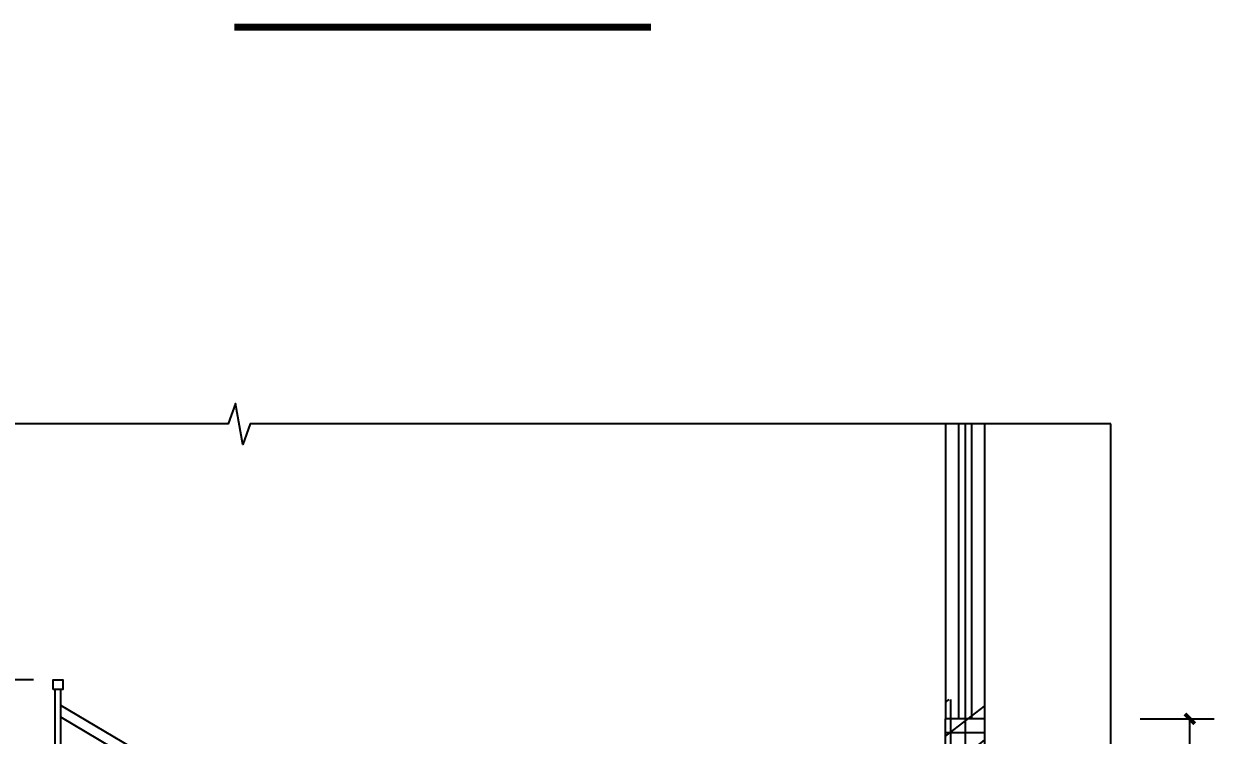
# Model space of a CAD drawing. Extents: x 718358 to 1668613, y -348838 to -159582.
# Drawn here: x 881402 to 887513, y -306469 to -302820 of the extents above; entities that cross this region are included whole.
import ezdxf

# ---------------------------------------------------------------- set-up
doc = ezdxf.new("R2010")
doc.units = 0
doc.header["$LTSCALE"] = 1000
doc.linetypes.add('DOTE', pattern=[2.42, 2, -0.2, 0.02, -0.2])
for name, color, linetype in [('建-墙体', 2, 'Continuous'), ('建-尺寸', 73, 'Continuous'), ('建-影线', 8, 'Continuous'), ('建-楼梯', 4, 'Continuous'), ('建-符号', 3, 'Continuous'), ('建-轴网', 14, 'DOTE'), ('建-门窗', 4, 'Continuous')]:
    doc.layers.add(name, color=color, linetype=linetype)
doc.styles.add('DIM_FONT', font='SIMPLEX.shx', dxfattribs={"width": 0.8, "bigfont": 'GBCBIG.shx'})
doc.dimstyles.new('DIMN50', dxfattribs={"dimscale": 0.5, "dimtxt": 300, "dimasz": 100, "dimexe": 250, "dimexo": 300, "dimgap": 150, "dimtad": 1, "dimdec": 0, "dimzin": 0, "dimdsep": 46, "dimtxsty": 'DIM_FONT', "dimblk": 'ARCHTICK', "dimcen": 0.09, "dimdle": 1, "dimclrt": 7, "dimazin": 2, "dimtfac": 1, "dimtdec": 0, "dimtix": 1, "dimtmove": 2, "dimatfit": 3, "dimldrblk": 'ARCHTICK', "dimfxl": 1, "dimtolj": 1, "dimtzin": 0, "dimarcsym": 0})

# ---------------------------------------------------------------- blocks, each defined once
blk = doc.blocks.new('_ArchTick')
at = {"color": 0, "linetype": 'ByBlock', "const_width": 0.4}
blk.add_lwpolyline([(-0.5, -0.5), (0.5, 0.5)], dxfattribs=at)
blk = doc.blocks.new('*D3577')
at = {"layer": 'Defpoints', "color": 0, "transparency": 16777216}
for p in [(881200.6, -306185.5), (881602.8, -306185.5), (881602.8, -307285.5)]:
    blk.add_point(p, dxfattribs=at)
at = {"layer": '建-尺寸', "color": 0, "lineweight": -2, "transparency": 16777216}
for p, q in [((881452.8, -306185.5), (881075.6, -306185.5)), ((881200.6, -307286), (881200.6, -306185)), ((881452.8, -307285.5), (881075.6, -307285.5))]:
    blk.add_line(p, q, dxfattribs=at)
at = {"layer": '建-尺寸', "color": 0, "lineweight": -2, "transparency": 16777216, "xscale": 50, "yscale": 50, "zscale": 50}
for p, rotation in [((881200.6, -306185.5), 90), ((881200.6, -307285.5), 270)]:
    blk.add_blockref('_ArchTick', p, dxfattribs=dict(at, rotation=rotation))
at = {"layer": '建-尺寸', "color": 7, "transparency": 16777216, "insert": (881050.6, -306735.5), "char_height": 150, "attachment_point": 5, "rotation": 90, "style": 'DIM_FONT'}
blk.add_mtext('\\A1;1100', dxfattribs=at)
blk = doc.blocks.new('*D3581')
at = {"layer": 'Defpoints', "color": 0, "transparency": 16777216}
for p in [(886983.3, -306385.5), (887388.2, -306385.5), (886983.3, -307285.6)]:
    blk.add_point(p, dxfattribs=at)
at = {"layer": '建-尺寸', "color": 0, "lineweight": -2, "transparency": 16777216}
for p, q in [((887133.3, -306385.5), (887513.2, -306385.5)), ((887388.2, -307286.1), (887388.2, -306385)), ((887133.3, -307285.6), (887513.2, -307285.6))]:
    blk.add_line(p, q, dxfattribs=at)
at = {"layer": '建-尺寸', "color": 0, "lineweight": -2, "transparency": 16777216, "xscale": 50, "yscale": 50, "zscale": 50}
for p, rotation in [((887388.2, -306385.5), 90), ((887388.2, -307285.6), 270)]:
    blk.add_blockref('_ArchTick', p, dxfattribs=dict(at, rotation=rotation))
at = {"layer": '建-尺寸', "color": 7, "transparency": 16777216, "insert": (887238.2, -306835.5), "char_height": 150, "attachment_point": 5, "rotation": 90, "style": 'DIM_FONT'}
blk.add_mtext('\\A1;900', dxfattribs=at)

msp = doc.modelspace()

# ---------------------------------------------------------------- hatches: boundary and pattern name
at = {"layer": '建-影线'}
h = msp.add_hatch(dxfattribs=at)
h.set_pattern_fill('空心砖', color=256, scale=50, style=0)
h.set_pattern_definition([(0, (115110.34, -21555.93), (0, 175), []), (37.875, (115310.34, -21555.93), (-84.807639, 109.038328), []), (90, (115310.34, -21555.93), (-225, 1e-14), [])])
h.paths.add_polyline_path([(886134.3, -308660.5), (886334.3, -308660.5), (886334.3, -306285.5), (886134.3, -306285.5)], flags=16)
h.paths.add_polyline_path([(879134.3, -305085.5), (879334.3, -305085.5), (879334.3, -304872.6), (879134.3, -304872.6)], flags=16)

# ---------------------------------------------------------------- linework, layer by layer
at = {"layer": '建-墙体'}
msp.add_line((886134.3, -308738.6), (886134.3, -306385.5), dxfattribs=at)
for points in [[(886334.3, -306385.5), (886134.3, -306385.5)], [(886334.3, -306385.5), (886334.3, -308738.6)]]:
    msp.add_lwpolyline(points, dxfattribs=at)
at = {"layer": '建-楼梯'}
for p, q in [((881562.8, -307185.5), (881562.8, -306235.5)), ((881592.8, -307185.5), (881592.8, -306235.5)), ((883544.3, -307471.2), (881592.8, -306316.8)), ((883544.3, -307531.2), (881592.8, -306376.8))]:
    msp.add_line(p, q, dxfattribs=at)
msp.add_lwpolyline([(881552.8, -306235.5), (881552.8, -306185.5), (881602.8, -306185.5), (881602.8, -306235.5), (881552.8, -306235.5)], close=True, dxfattribs=at)
at = {"layer": '建-符号', "const_width": 35}
msp.add_lwpolyline([(882483.2, -302837.6), (884622.7, -302837.6)], dxfattribs=at)
at = {"layer": '建-符号'}
for points in [[(886983.3, -304872.6), (882564.8, -304872.6), (882526.5, -304977.6), (882489.5, -304767.6), (882452.3, -304872.6), (878033.7, -304872.6)], [(886983.3, -313720.8), (886983.3, -309353), (886878.3, -309314.7), (887088.3, -309277.7), (886983.3, -309240.5), (886983.3, -304872.6)]]:
    msp.add_lwpolyline(points, dxfattribs=at)
at = {"layer": '建-轴网'}
msp.add_line((886234.3, -304872.6), (886234.3, -313992.1), dxfattribs=at)
at = {"layer": '建-门窗'}
for p, q in [((886134.3, -304872.6), (886134.3, -306385.5)), ((886201, -304872.6), (886201, -306385.5)), ((886267.7, -304872.6), (886267.7, -306385.5)), ((886334.3, -304872.6), (886334.3, -306385.5))]:
    msp.add_line(p, q, dxfattribs=at)

# ---------------------------------------------------------------- dimensions: what is measured, and where the dimension line sits
at = {"layer": '建-尺寸'}
for p1, p2, distance, picture, middle in [((881602.8, -307285.5), (881602.8, -306185.5), 402.2, '*D3577', (881050.6, -306735.5)), ((886983.3, -307285.6), (886983.3, -306385.5), -404.9, '*D3581', (887238.2, -306835.5))]:
    dim = msp.add_aligned_dim(p1=p1, p2=p2, distance=distance, dimstyle='DIMN50', dxfattribs=at)
    dim.commit()
    dim.dimension.update_dxf_attribs({"geometry": picture, "text_midpoint": middle})

doc.saveas('drawing.dxf')
